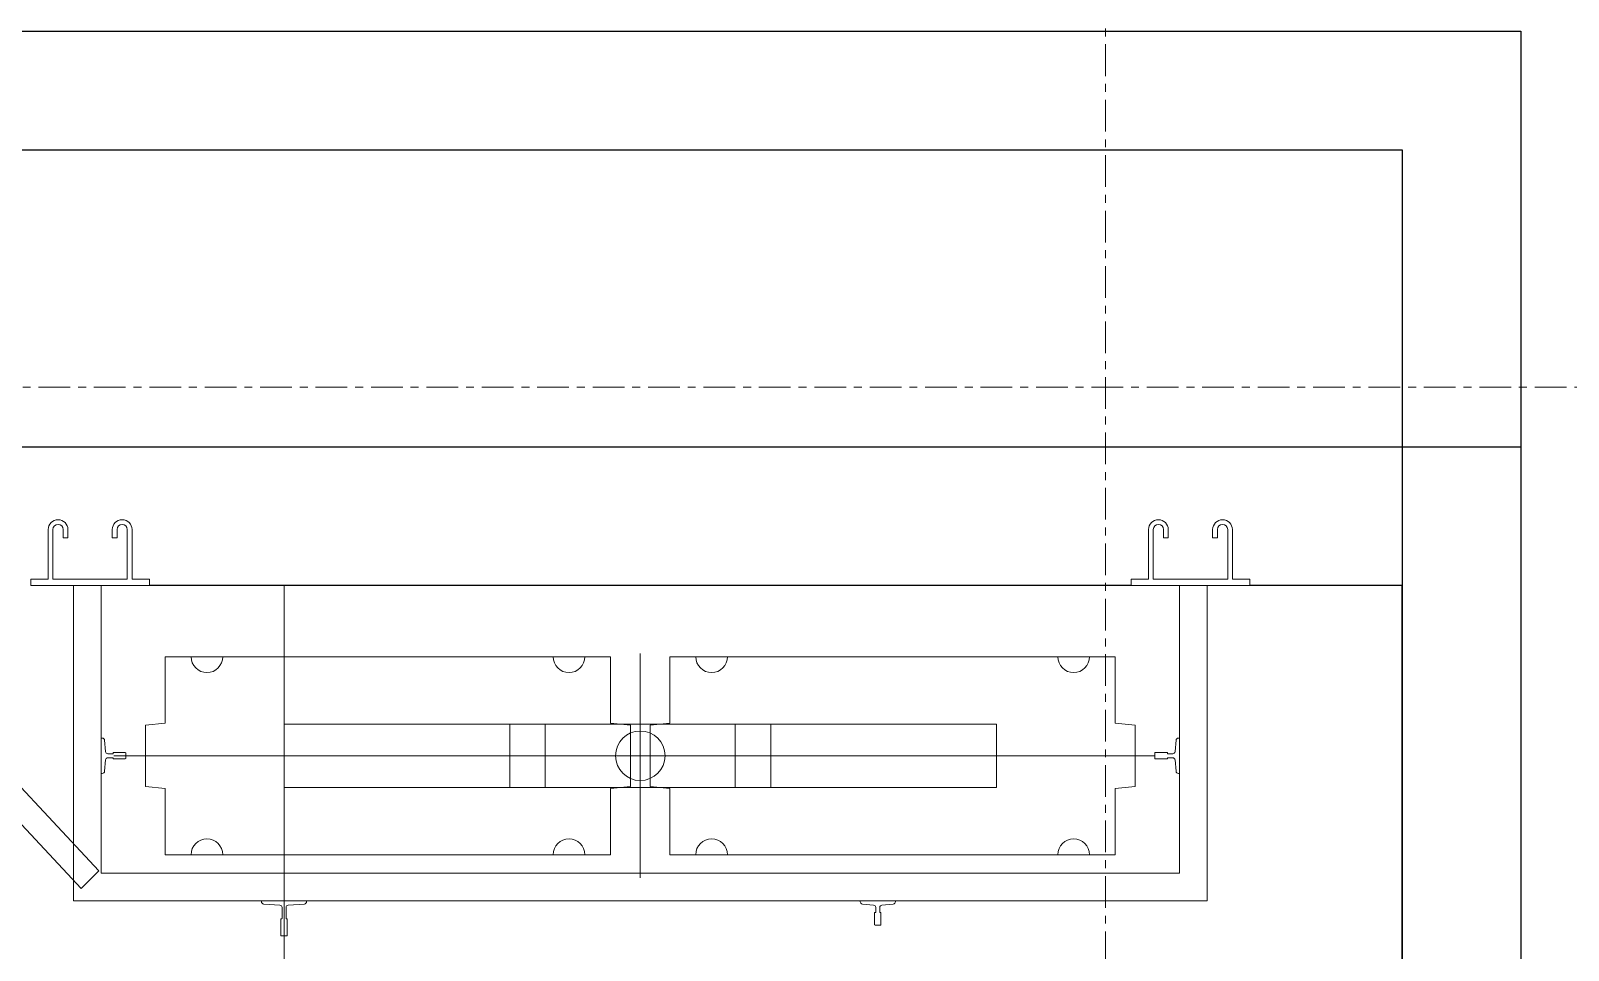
# Model space of a CAD drawing. Extents: x -15449 to 568150, y -1239737 to 53667.
# Drawn here: x 303813 to 307698, y -267224 to -264902 of the extents above; entities that cross this region are included whole.
import ezdxf

# ---------------------------------------------------------------- set-up
doc = ezdxf.new("R2010")
doc.units = 0
doc.header["$LTSCALE"] = 8
doc.linetypes.add('IDA - Grid Line', pattern=[3500, 2000, -500, 500, -500])
doc.layers.get('0').update_dxf_attribs({"color": 1, "linetype": 'CONTINUOUS'})
doc.layers.add('000_CTCI_CSA', color=7, linetype='CONTINUOUS')
doc.layers.add('A-_WALLSTRU_E-', color=7, linetype='CONTINUOUS')
doc.layers.add('A-_ANOTGRID_E', color=7, linetype='CONTINUOUS', lineweight=9)
doc.layers.add('A-_LIFT----_E', color=7, linetype='CONTINUOUS', lineweight=9)

# ---------------------------------------------------------------- blocks, each defined once
blk = doc.blocks.new('column grid')
at = {"layer": 'A-_ANOTGRID_E', "color": 8, "linetype": 'IDA - Grid Line', "ltscale": 0.005, "true_color": 0x808080}
for p, q in [((7795.6, 9427, 0), (7795.6, -120414.2, 0)), ((29680.4, -71238.8, 0), (-104784.6, -71238.8, 0))]:
    blk.add_line(p, q, dxfattribs=at)
blk = doc.blocks.new('CTCI_Building Footprint and Grid')
at = {"layer": '000_CTCI_CSA', "color": 252}
for p, q in [((1986896.6, -936372.6, 0), (1996496.6, -936372.6, 0)), ((1986596.6, -936672.6, 0), (1996196.6, -936672.6, 0))]:
    blk.add_line(p, q, dxfattribs=at)
at = {"layer": '000_CTCI_CSA', "color": 8}
for p, q in [((1996496.6, -936372.6, 0), (1996496.6, -955472.4, 0)), ((1996196.6, -936672.6, 0), (1996196.6, -955772.4, 0))]:
    blk.add_line(p, q, dxfattribs=at)
at = {"layer": 'A-_LIFT----_E', "color": 252}
for p, q in [((1993371.6, -937772.2, 0), (1993371.6, -942572.2, 0)), ((1995701.6, -937772.2, 0), (1995631.6, -937772.2, 0)), ((1993371.6, -938122.2, 0), (1993371.6, -938282.2, 0)), ((1993941.6, -938122.2, 0), (1993941.6, -938282.2, 0)), ((1994041.3, -938122.2, 0), (1994521.3, -938122.2, 0)), ((1994601.6, -938122.2, 0), (1994601.6, -938282.2, 0)), ((1992918.1, -938163.1, 0), (1992920.7, -938191.7, 0)), ((1995625.2, -938163.1, 0), (1995622.6, -938191.7, 0)), ((1992920.7, -938212.6, 0), (1992918.1, -938241.2, 0)), ((1992926.6, -938197.2, 0), (1992938.6, -938197.2, 0)), ((1992938.6, -938207.2, 0), (1992926.6, -938207.2, 0)), ((1995616.7, -938197.2, 0), (1995604.6, -938197.2, 0)), ((1995604.6, -938207.2, 0), (1995616.7, -938207.2, 0)), ((1995622.6, -938212.6, 0), (1995625.2, -938241.2, 0)), ((1993320.1, -938576.7, 0), (1993361.2, -938579.2, 0)), ((1993382.1, -938579.2, 0), (1993423.2, -938576.7, 0)), ((1994832.6, -938576.7, 0), (1994861.2, -938579.2, 0)), ((1994882.1, -938579.2, 0), (1994910.7, -938576.7, 0)), ((1993366.6, -938585.2, 0), (1993366.6, -938612.7, 0)), ((1993376.6, -938612.7, 0), (1993376.6, -938585.2, 0)), ((1994866.6, -938585.2, 0), (1994866.6, -938597.2, 0)), ((1994876.6, -938597.2, 0), (1994876.6, -938585.2, 0))]:
    blk.add_line(p, q, dxfattribs=at)
at = {"layer": 'A-_LIFT----_E', "color": 252, "elevation": 0, "flags": 128}
for points in [[(1992775.6, -937631.2), (1992775.6, -937662.4), (1992775.6, -937693.7), (1992775.6, -937724.9), (1992775.6, -937756.2)], [(1992787.6, -937756.2), (1992787.6, -937724.9), (1992787.6, -937693.7), (1992787.6, -937662.4), (1992787.6, -937631.2)], [(1992813.6, -937631.2), (1992813.6, -937636.5), (1992813.6, -937641.8), (1992813.6, -937647), (1992813.6, -937652.3)], [(1992825.6, -937652.3), (1992825.6, -937647), (1992825.6, -937641.8), (1992825.6, -937636.5), (1992825.6, -937631.2)], [(1992937.6, -937631.2), (1992937.6, -937636.5), (1992937.6, -937641.8), (1992937.6, -937647), (1992937.6, -937652.3)], [(1992949.6, -937652.3), (1992949.6, -937647), (1992949.6, -937641.8), (1992949.6, -937636.5), (1992949.6, -937631.2)], [(1992975.6, -937631.2), (1992975.6, -937662.4), (1992975.6, -937693.7), (1992975.6, -937724.9), (1992975.6, -937756.2)], [(1992987.6, -937756.2), (1992987.6, -937724.9), (1992987.6, -937693.7), (1992987.6, -937662.4), (1992987.6, -937631.2)], [(1995555.6, -937631.2), (1995555.6, -937662.4), (1995555.6, -937693.7), (1995555.6, -937724.9), (1995555.6, -937756.2)], [(1995567.6, -937756.2), (1995567.6, -937724.9), (1995567.6, -937693.7), (1995567.6, -937662.4), (1995567.6, -937631.2)], [(1995593.6, -937631.2), (1995593.6, -937636.5), (1995593.6, -937641.8), (1995593.6, -937647), (1995593.6, -937652.3)], [(1995605.6, -937652.3), (1995605.6, -937647), (1995605.6, -937641.8), (1995605.6, -937636.5), (1995605.6, -937631.2)], [(1995717.6, -937631.2), (1995717.6, -937636.5), (1995717.6, -937641.8), (1995717.6, -937647), (1995717.6, -937652.3)], [(1995729.6, -937652.3), (1995729.6, -937647), (1995729.6, -937641.8), (1995729.6, -937636.5), (1995729.6, -937631.2)], [(1995755.6, -937631.2), (1995755.6, -937662.4), (1995755.6, -937693.7), (1995755.6, -937724.9), (1995755.6, -937756.2)], [(1995767.6, -937756.2), (1995767.6, -937724.9), (1995767.6, -937693.7), (1995767.6, -937662.4), (1995767.6, -937631.2)], [(1992813.6, -937652.3), (1992816.6, -937652.3), (1992819.6, -937652.3), (1992822.6, -937652.3), (1992825.6, -937652.3)], [(1992937.6, -937652.3), (1992940.6, -937652.3), (1992943.6, -937652.3), (1992946.6, -937652.3), (1992949.6, -937652.3)], [(1995593.6, -937652.3), (1995596.6, -937652.3), (1995599.6, -937652.3), (1995602.6, -937652.3), (1995605.6, -937652.3)], [(1995717.6, -937652.3), (1995720.6, -937652.3), (1995723.6, -937652.3), (1995726.6, -937652.3), (1995729.6, -937652.3)], [(1992775.6, -937756.2), (1992764.6, -937756.2), (1992753.6, -937756.2), (1992742.6, -937756.2), (1992731.6, -937756.2)], [(1992731.6, -937756.2), (1992731.6, -937760.2), (1992731.6, -937764.2), (1992731.6, -937768.2), (1992731.6, -937772.2)], [(1992975.6, -937756.2), (1992928.6, -937756.2), (1992881.6, -937756.2), (1992834.6, -937756.2), (1992787.6, -937756.2)], [(1993031.6, -937756.2), (1993020.6, -937756.2), (1993009.6, -937756.2), (1992998.6, -937756.2), (1992987.6, -937756.2)], [(1993031.6, -937772.2), (1993031.6, -937768.2), (1993031.6, -937764.2), (1993031.6, -937760.2), (1993031.6, -937756.2)], [(1995555.6, -937756.2), (1995544.6, -937756.2), (1995533.6, -937756.2), (1995522.6, -937756.2), (1995511.6, -937756.2)], [(1995511.6, -937756.2), (1995511.6, -937760.2), (1995511.6, -937764.2), (1995511.6, -937768.2), (1995511.6, -937772.2)], [(1995755.6, -937756.2), (1995708.6, -937756.2), (1995661.6, -937756.2), (1995614.6, -937756.2), (1995567.6, -937756.2)], [(1995811.6, -937756.2), (1995800.6, -937756.2), (1995789.6, -937756.2), (1995778.6, -937756.2), (1995767.6, -937756.2)], [(1995811.6, -937772.2), (1995811.6, -937768.2), (1995811.6, -937764.2), (1995811.6, -937760.2), (1995811.6, -937756.2)], [(1992230.4, -937772.2), (1992185.9, -937816.8), (1992858.9, -938537.3), (1992903.4, -938492.7), (1992230.4, -937772.2), (1991996.6, -938568.2), (1991746.6, -938568.2), (1991996.6, -938568.2)], [(1992731.6, -937772.2), (1992806.6, -937772.2), (1992881.6, -937772.2), (1992956.6, -937772.2), (1993031.6, -937772.2)], [(1992839.6, -938568.2), (1992839.6, -937772.2), (1992839.6, -938568.2), (1995703.6, -938568.2), (1995703.6, -937772.2)], [(1995633.6, -937772.2), (1995633.6, -938498.2), (1992909.6, -938498.2), (1992909.6, -937772.2), (1992909.6, -938498.2)], [(1995511.6, -937772.2), (1995586.6, -937772.2), (1995661.6, -937772.2), (1995736.6, -937772.2), (1995811.6, -937772.2)], [(1994031.6, -938122.2), (1993371.6, -938122.2), (1993371.6, -938282.2), (1994031.6, -938282.2), (1994031.6, -938122.2), (1994031.6, -938282.2), (1993371.6, -938282.2), (1993371.6, -938122.2), (1994031.6, -938122.2), (1994031.6, -938282.2), (1994511.6, -938282.2), (1994511.6, -938122.2), (1995171.6, -938122.2), (1995171.6, -938282.2), (1994511.6, -938282.2), (1994511.6, -938122.2), (1994511.6, -938282.2), (1994511.6, -938122.2)], [(1994511.6, -938282.2), (1994031.6, -938282.2), (1994031.6, -938122.2), (1994511.6, -938122.2)], [(1992912.2, -938246.7), (1992909.6, -938246.7), (1992909.6, -938157.7), (1992912.2, -938157.7)], [(1995631.1, -938246.7), (1995633.6, -938246.7), (1995633.6, -938157.7), (1995631.1, -938157.7)], [(1992939.6, -938196.2), (1992939.6, -938194.2), (1992970.6, -938194.2), (1992971.6, -938195.2), (1992971.6, -938209.2), (1992970.6, -938210.2), (1992939.6, -938210.2), (1992939.6, -938208.2)], [(1995571.6, -938202.2), (1992971.6, -938202.2), (1992941.6, -938202.2)], [(1995603.6, -938196.2), (1995603.6, -938194.2), (1995572.6, -938194.2), (1995571.6, -938195.2), (1995571.6, -938209.2), (1995572.6, -938210.2), (1995603.6, -938210.2), (1995603.6, -938208.2)], [(1993428.6, -938570.7), (1993428.6, -938568.2), (1993314.6, -938568.2), (1993314.6, -938570.7)], [(1994916.1, -938570.7), (1994916.1, -938568.2), (1994827.1, -938568.2), (1994827.1, -938570.7)], [(1993365.6, -938613.7), (1993363.6, -938613.7), (1993363.6, -938656.2), (1993364.6, -938657.2), (1993378.6, -938657.2), (1993379.6, -938656.2), (1993379.6, -938613.7), (1993377.6, -938613.7)], [(1994865.6, -938598.2), (1994863.6, -938598.2), (1994863.6, -938629.2), (1994864.6, -938630.2), (1994878.6, -938630.2), (1994879.6, -938629.2), (1994879.6, -938598.2), (1994877.6, -938598.2)]]:
    blk.add_lwpolyline(points, dxfattribs=at)
for points in [[(1994196.6, -937952.2), (1994196.6, -938119.7), (1994246.6, -938124.7), (1994246.6, -938279.7), (1994196.6, -938284.7), (1994196.6, -938452.2), (1993071.6, -938452.2), (1993071.6, -938284.7), (1993021.6, -938279.7), (1993021.6, -938124.7), (1993071.6, -938119.7), (1993071.6, -937952.2)], [(1994271.6, -937944.1), (1994271.6, -938510.3)], [(1994346.6, -937952.2), (1995471.6, -937952.2), (1995471.6, -938119.7), (1995521.6, -938124.7), (1995521.6, -938279.7), (1995471.6, -938284.7), (1995471.6, -938452.2), (1994346.6, -938452.2), (1994346.6, -938284.7), (1994296.6, -938279.7), (1994296.6, -938124.7), (1994346.6, -938119.7)]]:
    blk.add_lwpolyline(points, close=True, dxfattribs=at)
at = {"layer": 'A-_LIFT----_E', "color": 252}
blk.add_circle((1994271.6, -938202.2, 0), 62.5, dxfattribs=at)
for centre, radius, start, end in [((1992800.6, -937631.2, 0), 25, 0, 180), ((1992962.6, -937631.2, 0), 25, 0, 180), ((1995580.6, -937631.2, 0), 25, 0, 180), ((1995742.6, -937631.2, 0), 25, 0, 180), ((1992800.6, -937631.2, 0), 13, 0, 180), ((1992962.6, -937631.2, 0), 13, 0, 180), ((1995580.6, -937631.2, 0), 13, 0, 180), ((1995742.6, -937631.2, 0), 13, 0, 180), ((1993176.6, -937952.2, 0), 40, 180, 0), ((1994091.6, -937952.2, 0), 40, 180, 0), ((1994451.6, -937952.2, 0), 40, 180, 0), ((1995366.6, -937952.2, 0), 40, 180, 0), ((1992912.2, -938163.7, 0), 6, 5.0636, 90), ((1995631.1, -938163.7, 0), 6, 90, 174.9364), ((1992926.6, -938191.2, 0), 6, 185.0636, 270), ((1992926.6, -938213.2, 0), 6, 90, 174.9364), ((1992938.6, -938196.2, 0), 1, 270, 0), ((1992938.6, -938208.2, 0), 1, 0, 90), ((1995604.6, -938196.2, 0), 1, 180, 270), ((1995604.6, -938208.2, 0), 1, 90, 180), ((1995616.7, -938191.2, 0), 6, 270, 354.9364), ((1995616.7, -938213.2, 0), 6, 5.0636, 90), ((1992912.2, -938240.7, 0), 6, 270, 354.9364), ((1995631.1, -938240.7, 0), 6, 185.0636, 270), ((1993176.6, -938452.2, 0), 40, 0, 180), ((1994091.6, -938452.2, 0), 40, 0, 180), ((1994451.6, -938452.2, 0), 40, 0, 180), ((1995366.6, -938452.2, 0), 40, 0, 180), ((1993320.6, -938570.7, 0), 6, 180, 264.9364), ((1993422.6, -938570.7, 0), 6, 275.0636, 0), ((1994833.1, -938570.7, 0), 6, 180, 264.9364), ((1994910.1, -938570.7, 0), 6, 275.0636, 0), ((1993360.6, -938585.2, 0), 6, 360, 84.9364), ((1993365.6, -938612.7, 0), 1, 270, 0), ((1993382.6, -938585.2, 0), 6, 95.0636, 180), ((1993377.6, -938612.7, 0), 1, 180, 270), ((1994860.6, -938585.2, 0), 6, 360, 84.9364), ((1994865.6, -938597.2, 0), 1, 270, 0), ((1994882.6, -938585.2, 0), 6, 95.0636, 180), ((1994877.6, -938597.2, 0), 1, 180, 270)]:
    blk.add_arc(centre, radius, start, end, dxfattribs=at)
at = {"layer": 'A-_WALLSTRU_E-', "color": 252}
blk.add_line((1995511.6, -937772.2, 0), (1993031.6, -937772.2, 0), dxfattribs=at)
at = {"layer": 'A-_WALLSTRU_E-', "color": 252, "elevation": 0, "flags": 128}
for points in [[(1991421.6, -937772.2), (1990896.6, -937772.2), (1990896.6, -938622.2), (1990496.8, -938622.2), (1990496.8, -937422.2), (1996496.6, -937422.2), (1996496.6, -942872.1)], [(1995021.6, -942572.2), (1996196.6, -942572.2), (1996196.6, -937772.2), (1995811.6, -937772.2)]]:
    blk.add_lwpolyline(points, dxfattribs=at)
at = {"color": 252}
blk.add_blockref('column grid', (1987651, -866033, 0), dxfattribs=at)

msp = doc.modelspace()

# ---------------------------------------------------------------- block references
at = {"layer": '000_CTCI_CSA', "color": 2}
msp.add_blockref('CTCI_Building Footprint and Grid', (-1688918.33, 671469.6085, 0), dxfattribs=at)

doc.saveas('drawing.dxf')
